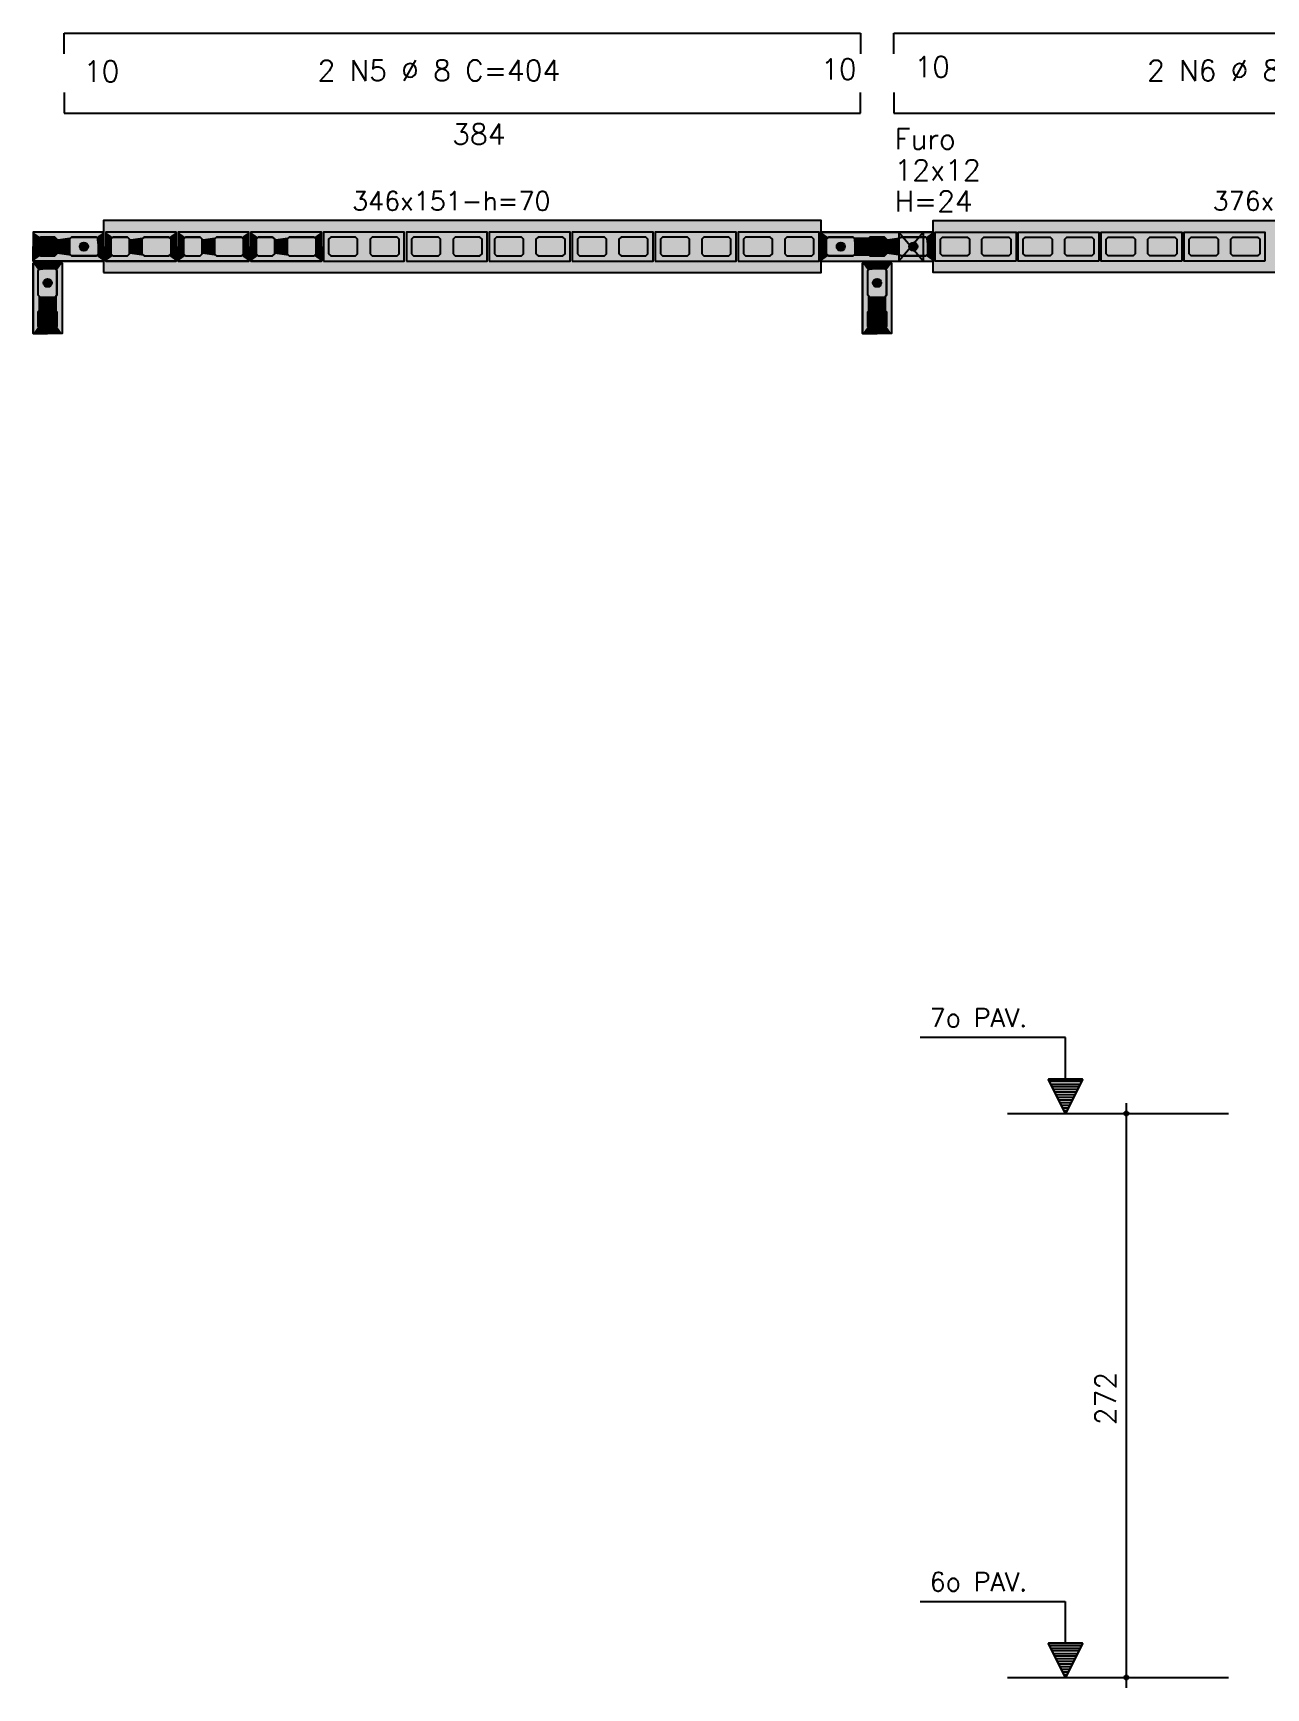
# Model space of a CAD drawing. Extents: x -1.9 to 86, y -1.6 to 61.
# Drawn here: x 42.62 to 54.51, y 28.17 to 44.13 of the extents above; entities that cross this region are included whole.
import ezdxf

# ---------------------------------------------------------------- set-up
doc = ezdxf.new("R2010")
doc.units = 0
doc.header["$MEASUREMENT"] = 0
for name, color, linetype in [('PENA_01', 1, 'CONTINUOUS'), ('PENA_02', 2, 'CONTINUOUS'), ('PENA_03', 3, 'CONTINUOUS'), ('PENA_05', 5, 'CONTINUOUS'), ('PENA_11', 252, 'CONTINUOUS'), ('PENA_19', 240, 'CONTINUOUS'), ('PENA_21', 100, 'CONTINUOUS'), ('PENA_23', 50, 'CONTINUOUS')]:
    doc.layers.add(name, color=color, linetype=linetype)
doc.styles.get("Standard").update_dxf_attribs({"font": 'ROMANS.SHX'})

msp = doc.modelspace()

# ---------------------------------------------------------------- linework, layer by layer
at = {"layer": 'PENA_01', "linetype": 'Continuous'}
for p, q in [((52.016, 33.71), (54.147, 33.71)), ((53.163, 28.17), (53.163, 33.81)), ((52.016, 28.27), (54.147, 28.27))]:
    msp.add_line(p, q, dxfattribs=at)
for points in [[(42.689, 41.981), (42.829, 41.981), (42.849, 42.001), (42.849, 42.141), (42.829, 42.161), (42.689, 42.161), (42.669, 42.141), (42.669, 42.001), (42.689, 41.981)], [(42.989, 41.981), (43.229, 41.981), (43.249, 42.001), (43.249, 42.141), (43.229, 42.161), (42.989, 42.161), (42.969, 42.141), (42.969, 42.001), (42.989, 41.981)], [(43.389, 41.981), (43.529, 41.981), (43.549, 42.001), (43.549, 42.141), (43.529, 42.161), (43.389, 42.161), (43.369, 42.141), (43.369, 42.001), (43.389, 41.981)], [(43.689, 41.981), (43.929, 41.981), (43.949, 42.001), (43.949, 42.141), (43.929, 42.161), (43.689, 42.161), (43.669, 42.141), (43.669, 42.001), (43.689, 41.981)], [(44.089, 41.981), (44.229, 41.981), (44.249, 42.001), (44.249, 42.141), (44.229, 42.161), (44.089, 42.161), (44.069, 42.141), (44.069, 42.001), (44.089, 41.981)], [(44.389, 41.981), (44.629, 41.981), (44.649, 42.001), (44.649, 42.141), (44.629, 42.161), (44.389, 42.161), (44.369, 42.141), (44.369, 42.001), (44.389, 41.981)], [(44.789, 41.981), (44.929, 41.981), (44.949, 42.001), (44.949, 42.141), (44.929, 42.161), (44.789, 42.161), (44.769, 42.141), (44.769, 42.001), (44.789, 41.981)], [(45.089, 41.981), (45.329, 41.981), (45.349, 42.001), (45.349, 42.141), (45.329, 42.161), (45.089, 42.161), (45.069, 42.141), (45.069, 42.001), (45.089, 41.981)], [(45.469, 42.001), (45.489, 41.981), (45.729, 41.981), (45.749, 42.001), (45.749, 42.141), (45.729, 42.161), (45.489, 42.161), (45.469, 42.141), (45.469, 42.001)], [(45.869, 42.001), (45.889, 41.981), (46.129, 41.981), (46.149, 42.001), (46.149, 42.141), (46.129, 42.161), (45.889, 42.161), (45.869, 42.141), (45.869, 42.001)], [(46.269, 42.001), (46.289, 41.981), (46.529, 41.981), (46.549, 42.001), (46.549, 42.141), (46.529, 42.161), (46.289, 42.161), (46.269, 42.141), (46.269, 42.001)], [(46.669, 42.001), (46.689, 41.981), (46.929, 41.981), (46.949, 42.001), (46.949, 42.141), (46.929, 42.161), (46.689, 42.161), (46.669, 42.141), (46.669, 42.001)], [(47.069, 42.001), (47.089, 41.981), (47.329, 41.981), (47.349, 42.001), (47.349, 42.141), (47.329, 42.161), (47.089, 42.161), (47.069, 42.141), (47.069, 42.001)], [(47.469, 42.001), (47.489, 41.981), (47.729, 41.981), (47.749, 42.001), (47.749, 42.141), (47.729, 42.161), (47.489, 42.161), (47.469, 42.141), (47.469, 42.001)], [(47.869, 42.001), (47.889, 41.981), (48.129, 41.981), (48.149, 42.001), (48.149, 42.141), (48.129, 42.161), (47.889, 42.161), (47.869, 42.141), (47.869, 42.001)], [(48.269, 42.001), (48.289, 41.981), (48.529, 41.981), (48.549, 42.001), (48.549, 42.141), (48.529, 42.161), (48.289, 42.161), (48.269, 42.141), (48.269, 42.001)], [(48.669, 42.001), (48.689, 41.981), (48.929, 41.981), (48.949, 42.001), (48.949, 42.141), (48.929, 42.161), (48.689, 42.161), (48.669, 42.141), (48.669, 42.001)], [(49.069, 42.001), (49.089, 41.981), (49.329, 41.981), (49.349, 42.001), (49.349, 42.141), (49.329, 42.161), (49.089, 42.161), (49.069, 42.141), (49.069, 42.001)], [(49.469, 42.001), (49.489, 41.981), (49.729, 41.981), (49.749, 42.001), (49.749, 42.141), (49.729, 42.161), (49.489, 42.161), (49.469, 42.141), (49.469, 42.001)], [(49.869, 42.001), (49.889, 41.981), (50.129, 41.981), (50.149, 42.001), (50.149, 42.141), (50.129, 42.161), (49.889, 42.161), (49.869, 42.141), (49.869, 42.001)], [(50.549, 42.141), (50.529, 42.161), (50.289, 42.161), (50.269, 42.141), (50.269, 42.001), (50.289, 41.981), (50.529, 41.981), (50.549, 42.001), (50.549, 42.141)], [(50.849, 42.141), (50.829, 42.161), (50.689, 42.161), (50.669, 42.141), (50.669, 42.001), (50.689, 41.981), (50.829, 41.981), (50.849, 42.001), (50.849, 42.141)], [(51.249, 42.141), (51.229, 42.161), (50.989, 42.161), (50.969, 42.141), (50.969, 42.001), (50.989, 41.981), (51.229, 41.981), (51.249, 42.001), (51.249, 42.141)], [(51.649, 42.001), (51.629, 41.981), (51.389, 41.981), (51.369, 42.001), (51.369, 42.141), (51.389, 42.161), (51.629, 42.161), (51.649, 42.141), (51.649, 42.001)], [(52.049, 42.001), (52.029, 41.981), (51.789, 41.981), (51.769, 42.001), (51.769, 42.141), (51.789, 42.161), (52.029, 42.161), (52.049, 42.141), (52.049, 42.001)], [(52.449, 42.001), (52.429, 41.981), (52.189, 41.981), (52.169, 42.001), (52.169, 42.141), (52.189, 42.161), (52.429, 42.161), (52.449, 42.141), (52.449, 42.001)], [(52.849, 42.001), (52.829, 41.981), (52.589, 41.981), (52.569, 42.001), (52.569, 42.141), (52.589, 42.161), (52.829, 42.161), (52.849, 42.141), (52.849, 42.001)], [(53.249, 42.001), (53.229, 41.981), (52.989, 41.981), (52.969, 42.001), (52.969, 42.141), (52.989, 42.161), (53.229, 42.161), (53.249, 42.141), (53.249, 42.001)], [(53.649, 42.001), (53.629, 41.981), (53.389, 41.981), (53.369, 42.001), (53.369, 42.141), (53.389, 42.161), (53.629, 42.161), (53.649, 42.141), (53.649, 42.001)], [(54.049, 42.001), (54.029, 41.981), (53.789, 41.981), (53.769, 42.001), (53.769, 42.141), (53.789, 42.161), (54.029, 42.161), (54.049, 42.141), (54.049, 42.001)], [(54.449, 42.001), (54.429, 41.981), (54.189, 41.981), (54.169, 42.001), (54.169, 42.141), (54.189, 42.161), (54.429, 42.161), (54.449, 42.141), (54.449, 42.001)], [(42.669, 41.601), (42.669, 41.841), (42.689, 41.861), (42.829, 41.861), (42.849, 41.841), (42.849, 41.601), (42.829, 41.581), (42.689, 41.581), (42.669, 41.601)], [(50.669, 41.601), (50.669, 41.841), (50.689, 41.861), (50.829, 41.861), (50.849, 41.841), (50.849, 41.601), (50.829, 41.581), (50.689, 41.581), (50.669, 41.601)], [(42.669, 41.301), (42.669, 41.441), (42.689, 41.461), (42.829, 41.461), (42.849, 41.441), (42.849, 41.301), (42.829, 41.281), (42.689, 41.281), (42.669, 41.301)], [(50.669, 41.301), (50.669, 41.441), (50.689, 41.461), (50.829, 41.461), (50.849, 41.441), (50.849, 41.301), (50.829, 41.281), (50.689, 41.281), (50.669, 41.301)]]:
    msp.add_lwpolyline(points, dxfattribs=at)
at = {"layer": 'PENA_02', "linetype": 'Continuous'}
for p, q in [((51.299, 42.211), (50.219, 42.211)), ((50.219, 42.211), (50.219, 41.931)), ((51.299, 41.931), (51.299, 42.211)), ((50.219, 41.931), (51.299, 41.931))]:
    msp.add_line(p, q, dxfattribs=at)
for points in [[(42.619, 41.931), (43.299, 41.931), (43.299, 42.211), (42.619, 42.211), (42.619, 41.931)], [(43.319, 41.931), (43.999, 41.931), (43.999, 42.211), (43.319, 42.211), (43.319, 41.931)], [(44.019, 41.931), (44.699, 41.931), (44.699, 42.211), (44.019, 42.211), (44.019, 41.931)], [(44.719, 41.931), (45.399, 41.931), (45.399, 42.211), (44.719, 42.211), (44.719, 41.931)], [(45.419, 41.931), (46.199, 41.931), (46.199, 42.211), (45.419, 42.211), (45.419, 41.931)], [(46.219, 41.931), (46.999, 41.931), (46.999, 42.211), (46.219, 42.211), (46.219, 41.931)], [(47.019, 41.931), (47.799, 41.931), (47.799, 42.211), (47.019, 42.211), (47.019, 41.931)], [(47.819, 41.931), (48.599, 41.931), (48.599, 42.211), (47.819, 42.211), (47.819, 41.931)], [(48.619, 41.931), (49.399, 41.931), (49.399, 42.211), (48.619, 42.211), (48.619, 41.931)], [(49.419, 41.931), (50.199, 41.931), (50.199, 42.211), (49.419, 42.211), (49.419, 41.931)], [(52.099, 41.931), (51.319, 41.931), (51.319, 42.211), (52.099, 42.211), (52.099, 41.931)], [(52.899, 41.931), (52.119, 41.931), (52.119, 42.211), (52.899, 42.211), (52.899, 41.931)], [(53.699, 41.931), (52.919, 41.931), (52.919, 42.211), (53.699, 42.211), (53.699, 41.931)], [(54.499, 41.931), (53.719, 41.931), (53.719, 42.211), (54.499, 42.211), (54.499, 41.931)], [(42.619, 41.231), (42.619, 41.911), (42.899, 41.911), (42.899, 41.231), (42.619, 41.231)], [(50.619, 41.231), (50.619, 41.911), (50.899, 41.911), (50.899, 41.231), (50.619, 41.231)]]:
    msp.add_lwpolyline(points, dxfattribs=at)
for centre, radius in [((53.163, 33.71), 0.02), ((53.163, 33.71), 0.01), ((53.163, 28.27), 0.02), ((53.163, 28.27), 0.01)]:
    msp.add_circle(centre, radius, dxfattribs=at)
at = {"layer": 'PENA_03', "linetype": 'Continuous'}
for p, q in [((51.208, 42.211), (50.968, 41.931)), ((50.968, 42.211), (51.208, 41.931)), ((51.208, 42.211), (50.968, 42.211)), ((50.968, 42.211), (50.968, 41.931)), ((51.208, 41.931), (51.208, 42.211)), ((50.968, 41.931), (51.208, 41.931)), ((52.575, 34.442), (51.175, 34.442)), ((52.575, 34.042), (52.575, 34.442)), ((52.577, 34.042), (52.577, 34.444)), ((52.576, 33.71), (52.41, 34.042)), ((52.41, 34.042), (52.575, 34.042)), ((52.576, 33.713), (52.412, 34.041)), ((52.74, 34.041), (52.412, 34.041)), ((52.729, 34.017), (52.423, 34.017)), ((52.742, 34.042), (52.576, 33.71)), ((52.74, 34.041), (52.576, 33.713)), ((52.577, 34.042), (52.742, 34.042)), ((52.717, 33.991), (52.436, 33.991)), ((52.704, 33.966), (52.448, 33.966)), ((52.691, 33.94), (52.461, 33.94)), ((52.678, 33.915), (52.474, 33.915)), ((52.665, 33.889), (52.487, 33.889)), ((52.653, 33.864), (52.5, 33.864)), ((52.64, 33.838), (52.512, 33.838)), ((52.627, 33.812), (52.525, 33.812)), ((52.614, 33.787), (52.538, 33.787)), ((52.602, 33.761), (52.551, 33.761)), ((52.589, 33.736), (52.563, 33.736)), ((52.574, 29.001), (51.174, 29.001)), ((52.575, 28.602), (52.575, 29.002)), ((52.577, 28.602), (52.577, 29.004)), ((52.576, 28.27), (52.41, 28.602)), ((52.41, 28.602), (52.575, 28.602)), ((52.576, 28.273), (52.412, 28.601)), ((52.74, 28.601), (52.412, 28.601)), ((52.729, 28.577), (52.423, 28.577)), ((52.742, 28.602), (52.576, 28.27)), ((52.74, 28.601), (52.576, 28.273)), ((52.577, 28.602), (52.742, 28.602)), ((52.717, 28.551), (52.436, 28.551)), ((52.704, 28.526), (52.448, 28.526)), ((52.691, 28.5), (52.461, 28.5)), ((52.678, 28.475), (52.474, 28.475)), ((52.665, 28.449), (52.487, 28.449)), ((52.653, 28.424), (52.5, 28.424)), ((52.64, 28.398), (52.512, 28.398)), ((52.627, 28.372), (52.525, 28.372)), ((52.614, 28.347), (52.538, 28.347)), ((52.602, 28.321), (52.551, 28.321)), ((52.589, 28.296), (52.563, 28.296))]:
    msp.add_line(p, q, dxfattribs=at)
for points in [[(42.829, 42.161), (42.849, 42.141), (42.849, 42.001), (42.829, 41.981), (42.689, 41.981), (42.669, 42.001), (42.669, 42.141), (42.689, 42.161), (42.829, 42.161)], [(43.249, 42.001), (43.229, 41.981), (42.989, 41.981), (42.969, 42.001), (42.969, 42.141), (42.989, 42.161), (43.229, 42.161), (43.249, 42.141), (43.249, 42.001)], [(50.549, 42.001), (50.529, 41.981), (50.289, 41.981), (50.269, 42.001), (50.269, 42.141), (50.289, 42.161), (50.529, 42.161), (50.549, 42.141), (50.549, 42.001)], [(50.829, 42.161), (50.849, 42.141), (50.849, 42.001), (50.829, 41.981), (50.689, 41.981), (50.669, 42.001), (50.669, 42.141), (50.689, 42.161), (50.829, 42.161)], [(51.249, 42.001), (51.229, 41.981), (50.989, 41.981), (50.969, 42.001), (50.969, 42.141), (50.989, 42.161), (51.229, 42.161), (51.249, 42.141), (51.249, 42.001)], [(42.829, 41.861), (42.849, 41.841), (42.849, 41.601), (42.829, 41.581), (42.689, 41.581), (42.669, 41.601), (42.669, 41.841), (42.689, 41.861), (42.829, 41.861)], [(50.829, 41.861), (50.849, 41.841), (50.849, 41.601), (50.829, 41.581), (50.689, 41.581), (50.669, 41.601), (50.669, 41.841), (50.689, 41.861), (50.829, 41.861)], [(42.669, 41.441), (42.689, 41.461), (42.829, 41.461), (42.849, 41.441), (42.849, 41.301), (42.829, 41.281), (42.689, 41.281), (42.669, 41.301), (42.669, 41.441)], [(50.669, 41.441), (50.689, 41.461), (50.829, 41.461), (50.849, 41.441), (50.849, 41.301), (50.829, 41.281), (50.689, 41.281), (50.669, 41.301), (50.669, 41.441)]]:
    msp.add_lwpolyline(points, dxfattribs=at)
for centre in [(42.759, 42.071), (43.109, 42.071), (50.409, 42.071), (50.759, 42.071), (51.109, 42.071), (42.759, 41.721), (50.759, 41.721), (42.759, 41.371), (50.759, 41.371)]:
    msp.add_circle(centre, 0.04, dxfattribs=at)
for points in [[(42.799, 42.071), (42.739, 42.106), (42.721, 42.085)], [(42.799, 42.071), (42.721, 42.085), (42.721, 42.058)], [(42.799, 42.071), (42.721, 42.058), (42.739, 42.037)], [(42.799, 42.071), (42.766, 42.111), (42.739, 42.106)], [(42.799, 42.071), (42.739, 42.037), (42.766, 42.032)], [(42.799, 42.071), (42.789, 42.097), (42.766, 42.111)], [(42.799, 42.071), (42.766, 42.032), (42.789, 42.046)], [(42.799, 42.071), (42.789, 42.046), (42.799, 42.071)], [(43.149, 42.071), (43.089, 42.106), (43.071, 42.085)], [(43.149, 42.071), (43.071, 42.085), (43.071, 42.058)], [(43.149, 42.071), (43.071, 42.058), (43.089, 42.037)], [(43.149, 42.071), (43.116, 42.111), (43.089, 42.106)], [(43.149, 42.071), (43.089, 42.037), (43.116, 42.032)], [(43.149, 42.071), (43.139, 42.097), (43.116, 42.111)], [(43.149, 42.071), (43.116, 42.032), (43.139, 42.046)], [(43.149, 42.071), (43.139, 42.046), (43.149, 42.071)], [(50.449, 42.071), (50.389, 42.106), (50.371, 42.085)], [(50.449, 42.071), (50.371, 42.085), (50.371, 42.058)], [(50.449, 42.071), (50.371, 42.058), (50.389, 42.037)], [(50.449, 42.071), (50.416, 42.111), (50.389, 42.106)], [(50.449, 42.071), (50.389, 42.037), (50.416, 42.032)], [(50.449, 42.071), (50.439, 42.097), (50.416, 42.111)], [(50.449, 42.071), (50.416, 42.032), (50.439, 42.046)], [(50.449, 42.071), (50.439, 42.046), (50.449, 42.071)], [(50.799, 42.071), (50.739, 42.106), (50.721, 42.085)], [(50.799, 42.071), (50.721, 42.085), (50.721, 42.058)], [(50.799, 42.071), (50.721, 42.058), (50.739, 42.037)], [(50.799, 42.071), (50.766, 42.111), (50.739, 42.106)], [(50.799, 42.071), (50.739, 42.037), (50.766, 42.032)], [(50.799, 42.071), (50.789, 42.097), (50.766, 42.111)], [(50.799, 42.071), (50.766, 42.032), (50.789, 42.046)], [(50.799, 42.071), (50.789, 42.046), (50.799, 42.071)], [(51.149, 42.071), (51.089, 42.106), (51.071, 42.085)], [(51.149, 42.071), (51.071, 42.085), (51.071, 42.058)], [(51.149, 42.071), (51.071, 42.058), (51.089, 42.037)], [(51.149, 42.071), (51.116, 42.111), (51.089, 42.106)], [(51.149, 42.071), (51.089, 42.037), (51.116, 42.032)], [(51.149, 42.071), (51.139, 42.097), (51.116, 42.111)], [(51.149, 42.071), (51.116, 42.032), (51.139, 42.046)], [(51.149, 42.071), (51.139, 42.046), (51.149, 42.071)], [(42.799, 41.721), (42.739, 41.756), (42.721, 41.735)], [(42.799, 41.721), (42.721, 41.735), (42.721, 41.708)], [(42.799, 41.721), (42.721, 41.708), (42.739, 41.687)], [(42.799, 41.721), (42.766, 41.761), (42.739, 41.756)], [(42.799, 41.721), (42.739, 41.687), (42.766, 41.682)], [(42.799, 41.721), (42.789, 41.747), (42.766, 41.761)], [(42.799, 41.721), (42.766, 41.682), (42.789, 41.696)], [(42.799, 41.721), (42.789, 41.696), (42.799, 41.721)], [(50.799, 41.721), (50.739, 41.756), (50.721, 41.735)], [(50.799, 41.721), (50.721, 41.735), (50.721, 41.708)], [(50.799, 41.721), (50.721, 41.708), (50.739, 41.687)], [(50.799, 41.721), (50.766, 41.761), (50.739, 41.756)], [(50.799, 41.721), (50.739, 41.687), (50.766, 41.682)], [(50.799, 41.721), (50.789, 41.747), (50.766, 41.761)], [(50.799, 41.721), (50.766, 41.682), (50.789, 41.696)], [(50.799, 41.721), (50.789, 41.696), (50.799, 41.721)], [(42.799, 41.371), (42.739, 41.406), (42.721, 41.385)], [(42.799, 41.371), (42.721, 41.385), (42.721, 41.358)], [(42.799, 41.371), (42.721, 41.358), (42.739, 41.337)], [(42.799, 41.371), (42.766, 41.411), (42.739, 41.406)], [(42.799, 41.371), (42.739, 41.337), (42.766, 41.332)], [(42.799, 41.371), (42.789, 41.397), (42.766, 41.411)], [(42.799, 41.371), (42.766, 41.332), (42.789, 41.346)], [(42.799, 41.371), (42.789, 41.346), (42.799, 41.371)], [(50.799, 41.371), (50.739, 41.406), (50.721, 41.385)], [(50.799, 41.371), (50.721, 41.385), (50.721, 41.358)], [(50.799, 41.371), (50.721, 41.358), (50.739, 41.337)], [(50.799, 41.371), (50.766, 41.411), (50.739, 41.406)], [(50.799, 41.371), (50.739, 41.337), (50.766, 41.332)], [(50.799, 41.371), (50.789, 41.397), (50.766, 41.411)], [(50.799, 41.371), (50.766, 41.332), (50.789, 41.346)], [(50.799, 41.371), (50.789, 41.346), (50.799, 41.371)]]:
    msp.add_solid(points, dxfattribs=at)
at = {"layer": 'PENA_05', "linetype": 'Continuous'}
for p, q in [((42.919, 43.93), (42.919, 44.13)), ((42.919, 44.13), (50.599, 44.13)), ((50.599, 44.13), (50.599, 43.929)), ((50.919, 43.93), (50.919, 44.13)), ((50.919, 44.13), (59.199, 44.13)), ((42.919, 43.557), (42.919, 43.357)), ((50.599, 43.357), (50.599, 43.557)), ((50.919, 43.557), (50.919, 43.357)), ((42.919, 43.357), (50.599, 43.357)), ((50.919, 43.357), (59.199, 43.357))]:
    msp.add_line(p, q, dxfattribs=at)
at = {"layer": 'PENA_11', "linetype": 'Continuous'}
for points in [[(42.829, 42.161), (42.689, 41.981), (42.669, 42.001)], [(42.829, 42.161), (42.669, 42.001), (42.669, 42.141)], [(42.829, 42.161), (42.669, 42.141), (42.689, 42.161)], [(42.829, 42.161), (42.829, 41.981), (42.689, 41.981)], [(42.829, 42.161), (42.689, 42.161), (42.829, 42.161)], [(42.829, 42.161), (42.849, 42.141), (42.849, 42.001)], [(42.829, 42.161), (42.849, 42.001), (42.829, 41.981)], [(43.249, 42.001), (42.969, 42.141), (42.989, 42.161)], [(43.249, 42.001), (42.969, 42.001), (42.969, 42.141)], [(43.249, 42.001), (42.989, 42.161), (43.229, 42.161)], [(43.249, 42.001), (43.229, 42.161), (43.249, 42.141)], [(43.249, 42.001), (43.249, 42.141), (43.249, 42.001)], [(50.549, 42.001), (50.269, 42.141), (50.289, 42.161)], [(50.549, 42.001), (50.269, 42.001), (50.269, 42.141)], [(50.549, 42.001), (50.289, 42.161), (50.529, 42.161)], [(50.549, 42.001), (50.529, 42.161), (50.549, 42.141)], [(50.549, 42.001), (50.549, 42.141), (50.549, 42.001)], [(50.829, 42.161), (50.689, 41.981), (50.669, 42.001)], [(50.829, 42.161), (50.669, 42.001), (50.669, 42.141)], [(50.829, 42.161), (50.669, 42.141), (50.689, 42.161)], [(50.829, 42.161), (50.829, 41.981), (50.689, 41.981)], [(50.829, 42.161), (50.689, 42.161), (50.829, 42.161)], [(50.829, 42.161), (50.849, 42.141), (50.849, 42.001)], [(50.829, 42.161), (50.849, 42.001), (50.829, 41.981)], [(51.249, 42.001), (50.969, 42.141), (50.989, 42.161)], [(51.249, 42.001), (50.969, 42.001), (50.969, 42.141)], [(51.249, 42.001), (50.989, 42.161), (51.229, 42.161)], [(51.249, 42.001), (51.229, 42.161), (51.249, 42.141)], [(51.249, 42.001), (51.249, 42.141), (51.249, 42.001)], [(43.249, 42.001), (42.989, 41.981), (42.969, 42.001)], [(43.249, 42.001), (43.229, 41.981), (42.989, 41.981)], [(50.549, 42.001), (50.289, 41.981), (50.269, 42.001)], [(50.549, 42.001), (50.529, 41.981), (50.289, 41.981)], [(51.249, 42.001), (50.989, 41.981), (50.969, 42.001)], [(51.249, 42.001), (51.229, 41.981), (50.989, 41.981)], [(42.829, 41.861), (42.689, 41.581), (42.669, 41.601)], [(42.829, 41.861), (42.669, 41.601), (42.669, 41.841)], [(42.829, 41.861), (42.669, 41.841), (42.689, 41.861)], [(42.829, 41.861), (42.829, 41.581), (42.689, 41.581)], [(42.829, 41.861), (42.689, 41.861), (42.829, 41.861)], [(42.829, 41.861), (42.849, 41.841), (42.849, 41.601)], [(42.829, 41.861), (42.849, 41.601), (42.829, 41.581)], [(50.829, 41.861), (50.689, 41.581), (50.669, 41.601)], [(50.829, 41.861), (50.669, 41.601), (50.669, 41.841)], [(50.829, 41.861), (50.669, 41.841), (50.689, 41.861)], [(50.829, 41.861), (50.829, 41.581), (50.689, 41.581)], [(50.829, 41.861), (50.689, 41.861), (50.829, 41.861)], [(50.829, 41.861), (50.849, 41.841), (50.849, 41.601)], [(50.829, 41.861), (50.849, 41.601), (50.829, 41.581)], [(42.669, 41.441), (42.689, 41.461), (42.829, 41.461)], [(42.669, 41.441), (42.829, 41.461), (42.849, 41.441)], [(42.669, 41.441), (42.849, 41.441), (42.849, 41.301)], [(42.669, 41.441), (42.849, 41.301), (42.829, 41.281)], [(42.669, 41.441), (42.829, 41.281), (42.689, 41.281)], [(42.669, 41.441), (42.689, 41.281), (42.669, 41.301)], [(42.669, 41.441), (42.669, 41.301), (42.669, 41.441)], [(50.669, 41.441), (50.689, 41.461), (50.829, 41.461)], [(50.669, 41.441), (50.829, 41.461), (50.849, 41.441)], [(50.669, 41.441), (50.849, 41.441), (50.849, 41.301)], [(50.669, 41.441), (50.849, 41.301), (50.829, 41.281)], [(50.669, 41.441), (50.829, 41.281), (50.689, 41.281)], [(50.669, 41.441), (50.689, 41.281), (50.669, 41.301)], [(50.669, 41.441), (50.669, 41.301), (50.669, 41.441)]]:
    msp.add_solid(points, dxfattribs=at)
at = {"layer": 'PENA_19', "linetype": 'Continuous'}
for points in [[(51.299, 42.071), (51.249, 42.071), (51.249, 42.141), (51.229, 42.161), (50.989, 42.161), (50.969, 42.141), (50.969, 42.071), (50.849, 42.071), (50.849, 42.141), (50.829, 42.161), (50.689, 42.161), (50.669, 42.141), (50.669, 42.071), (50.549, 42.071), (50.549, 42.141), (50.529, 42.161), (50.289, 42.161), (50.269, 42.141), (50.269, 42.071), (50.219, 42.071), (50.219, 42.211), (51.299, 42.211), (51.299, 42.071)], [(51.299, 42.071), (51.249, 42.071), (51.249, 42.001), (51.229, 41.981), (50.989, 41.981), (50.969, 42.001), (50.969, 42.071), (50.849, 42.071), (50.849, 42.001), (50.829, 41.981), (50.689, 41.981), (50.669, 42.001), (50.669, 42.071), (50.549, 42.071), (50.549, 42.001), (50.529, 41.981), (50.289, 41.981), (50.269, 42.001), (50.269, 42.071), (50.219, 42.071), (50.219, 41.931), (51.299, 41.931), (51.299, 42.071)]]:
    msp.add_lwpolyline(points, dxfattribs=at)
for points in [[(51.299, 42.211), (50.289, 42.161), (50.219, 42.211)], [(50.289, 42.161), (50.269, 42.141), (50.219, 42.211)], [(50.219, 42.211), (50.269, 42.141), (50.219, 42.071)], [(50.269, 42.141), (50.269, 42.071), (50.219, 42.071)], [(50.529, 42.161), (50.289, 42.161), (51.299, 42.211)], [(50.689, 42.161), (50.529, 42.161), (51.299, 42.211)], [(50.549, 42.141), (50.529, 42.161), (50.689, 42.161)], [(50.549, 42.071), (50.549, 42.141), (50.689, 42.161)], [(50.549, 42.071), (50.689, 42.161), (50.669, 42.141)], [(50.549, 42.071), (50.669, 42.141), (50.669, 42.071)], [(51.299, 42.211), (50.829, 42.161), (50.689, 42.161)], [(50.829, 42.161), (51.299, 42.211), (50.849, 42.141)], [(51.299, 42.211), (50.989, 42.161), (50.849, 42.141)], [(50.849, 42.141), (50.989, 42.161), (50.849, 42.071)], [(50.989, 42.161), (50.969, 42.141), (50.849, 42.071)], [(50.849, 42.071), (50.969, 42.141), (50.969, 42.071)], [(51.229, 42.161), (50.989, 42.161), (51.299, 42.211)], [(51.249, 42.141), (51.229, 42.161), (51.299, 42.211)], [(51.299, 42.071), (51.249, 42.071), (51.299, 42.211)], [(51.249, 42.071), (51.249, 42.141), (51.299, 42.211)], [(50.219, 41.931), (50.269, 42.001), (50.219, 42.071)], [(50.269, 42.001), (50.269, 42.071), (50.219, 42.071)], [(50.289, 41.981), (50.269, 42.001), (50.219, 41.931)], [(51.299, 41.931), (50.289, 41.981), (50.219, 41.931)], [(50.529, 41.981), (50.289, 41.981), (51.299, 41.931)], [(50.549, 42.001), (50.529, 41.981), (50.689, 41.981)], [(50.689, 41.981), (50.529, 41.981), (51.299, 41.931)], [(50.549, 42.071), (50.549, 42.001), (50.689, 41.981)], [(50.549, 42.071), (50.689, 41.981), (50.669, 42.001)], [(50.549, 42.071), (50.669, 42.001), (50.669, 42.071)], [(51.299, 41.931), (50.829, 41.981), (50.689, 41.981)], [(50.829, 41.981), (51.299, 41.931), (50.849, 42.001)], [(50.849, 42.001), (50.989, 41.981), (50.849, 42.071)], [(50.989, 41.981), (50.969, 42.001), (50.849, 42.071)], [(50.849, 42.071), (50.969, 42.001), (50.969, 42.071)], [(51.299, 41.931), (50.989, 41.981), (50.849, 42.001)], [(51.229, 41.981), (50.989, 41.981), (51.299, 41.931)], [(51.249, 42.001), (51.229, 41.981), (51.299, 41.931)], [(51.299, 42.071), (51.249, 42.071), (51.299, 41.931)], [(51.249, 42.071), (51.249, 42.001), (51.299, 41.931)]]:
    msp.add_solid(points, dxfattribs=at)
at = {"layer": 'PENA_21', "linetype": 'Continuous'}
for points in [[(42.619, 42.071), (42.669, 42.071), (42.669, 42.141), (42.689, 42.161), (42.829, 42.161), (42.849, 42.141), (42.849, 42.071), (42.969, 42.071), (42.969, 42.141), (42.989, 42.161), (43.229, 42.161), (43.249, 42.141), (43.249, 42.071), (43.299, 42.071), (43.299, 42.211), (42.619, 42.211), (42.619, 42.071)], [(43.319, 42.071), (43.369, 42.071), (43.369, 42.141), (43.389, 42.161), (43.529, 42.161), (43.549, 42.141), (43.549, 42.071), (43.669, 42.071), (43.669, 42.141), (43.689, 42.161), (43.929, 42.161), (43.949, 42.141), (43.949, 42.071), (43.999, 42.071), (43.999, 42.211), (43.319, 42.211), (43.319, 42.071)], [(44.019, 42.071), (44.069, 42.071), (44.069, 42.141), (44.089, 42.161), (44.229, 42.161), (44.249, 42.141), (44.249, 42.071), (44.369, 42.071), (44.369, 42.141), (44.389, 42.161), (44.629, 42.161), (44.649, 42.141), (44.649, 42.071), (44.699, 42.071), (44.699, 42.211), (44.019, 42.211), (44.019, 42.071)], [(44.719, 42.071), (44.769, 42.071), (44.769, 42.141), (44.789, 42.161), (44.929, 42.161), (44.949, 42.141), (44.949, 42.071), (45.069, 42.071), (45.069, 42.141), (45.089, 42.161), (45.329, 42.161), (45.349, 42.141), (45.349, 42.071), (45.399, 42.071), (45.399, 42.211), (44.719, 42.211), (44.719, 42.071)], [(42.619, 42.071), (42.669, 42.071), (42.669, 42.001), (42.689, 41.981), (42.829, 41.981), (42.849, 42.001), (42.849, 42.071), (42.969, 42.071), (42.969, 42.001), (42.989, 41.981), (43.229, 41.981), (43.249, 42.001), (43.249, 42.071), (43.299, 42.071), (43.299, 41.931), (42.619, 41.931), (42.619, 42.071)], [(43.319, 42.071), (43.369, 42.071), (43.369, 42.001), (43.389, 41.981), (43.529, 41.981), (43.549, 42.001), (43.549, 42.071), (43.669, 42.071), (43.669, 42.001), (43.689, 41.981), (43.929, 41.981), (43.949, 42.001), (43.949, 42.071), (43.999, 42.071), (43.999, 41.931), (43.319, 41.931), (43.319, 42.071)], [(44.019, 42.071), (44.069, 42.071), (44.069, 42.001), (44.089, 41.981), (44.229, 41.981), (44.249, 42.001), (44.249, 42.071), (44.369, 42.071), (44.369, 42.001), (44.389, 41.981), (44.629, 41.981), (44.649, 42.001), (44.649, 42.071), (44.699, 42.071), (44.699, 41.931), (44.019, 41.931), (44.019, 42.071)], [(44.719, 42.071), (44.769, 42.071), (44.769, 42.001), (44.789, 41.981), (44.929, 41.981), (44.949, 42.001), (44.949, 42.071), (45.069, 42.071), (45.069, 42.001), (45.089, 41.981), (45.329, 41.981), (45.349, 42.001), (45.349, 42.071), (45.399, 42.071), (45.399, 41.931), (44.719, 41.931), (44.719, 42.071)], [(42.759, 41.231), (42.759, 41.281), (42.689, 41.281), (42.669, 41.301), (42.669, 41.441), (42.689, 41.461), (42.759, 41.461), (42.759, 41.581), (42.689, 41.581), (42.669, 41.601), (42.669, 41.841), (42.689, 41.861), (42.759, 41.861), (42.759, 41.911), (42.619, 41.911), (42.619, 41.231), (42.759, 41.231)], [(42.759, 41.231), (42.759, 41.281), (42.829, 41.281), (42.849, 41.301), (42.849, 41.441), (42.829, 41.461), (42.759, 41.461), (42.759, 41.581), (42.829, 41.581), (42.849, 41.601), (42.849, 41.841), (42.829, 41.861), (42.759, 41.861), (42.759, 41.911), (42.899, 41.911), (42.899, 41.231), (42.759, 41.231)], [(50.759, 41.231), (50.759, 41.281), (50.689, 41.281), (50.669, 41.301), (50.669, 41.441), (50.689, 41.461), (50.759, 41.461), (50.759, 41.581), (50.689, 41.581), (50.669, 41.601), (50.669, 41.841), (50.689, 41.861), (50.759, 41.861), (50.759, 41.911), (50.619, 41.911), (50.619, 41.231), (50.759, 41.231)], [(50.759, 41.231), (50.759, 41.281), (50.829, 41.281), (50.849, 41.301), (50.849, 41.441), (50.829, 41.461), (50.759, 41.461), (50.759, 41.581), (50.829, 41.581), (50.849, 41.601), (50.849, 41.841), (50.829, 41.861), (50.759, 41.861), (50.759, 41.911), (50.899, 41.911), (50.899, 41.231), (50.759, 41.231)]]:
    msp.add_lwpolyline(points, dxfattribs=at)
for points in [[(43.299, 42.211), (42.619, 42.211), (42.689, 42.161)], [(42.619, 42.211), (42.619, 42.071), (42.669, 42.071)], [(42.619, 42.211), (42.669, 42.071), (42.669, 42.141)], [(42.619, 42.211), (42.669, 42.141), (42.689, 42.161)], [(43.299, 42.211), (42.689, 42.161), (42.829, 42.161)], [(43.299, 42.211), (42.829, 42.161), (42.849, 42.141)], [(43.299, 42.211), (42.849, 42.141), (42.989, 42.161)], [(42.849, 42.141), (42.969, 42.141), (42.989, 42.161)], [(42.849, 42.141), (42.849, 42.071), (42.969, 42.071)], [(42.849, 42.141), (42.969, 42.071), (42.969, 42.141)], [(43.299, 42.211), (42.989, 42.161), (43.229, 42.161)], [(43.299, 42.211), (43.229, 42.161), (43.249, 42.141)], [(43.299, 42.211), (43.249, 42.141), (43.299, 42.071)], [(43.299, 42.071), (43.249, 42.141), (43.249, 42.071)], [(43.999, 42.211), (43.319, 42.211), (43.389, 42.161)], [(43.319, 42.211), (43.319, 42.071), (43.369, 42.071)], [(43.319, 42.211), (43.369, 42.071), (43.369, 42.141)], [(43.319, 42.211), (43.369, 42.141), (43.389, 42.161)], [(43.999, 42.211), (43.389, 42.161), (43.529, 42.161)], [(43.999, 42.211), (43.529, 42.161), (43.549, 42.141)], [(43.999, 42.211), (43.549, 42.141), (43.689, 42.161)], [(43.549, 42.141), (43.669, 42.141), (43.689, 42.161)], [(43.549, 42.141), (43.549, 42.071), (43.669, 42.071)], [(43.549, 42.141), (43.669, 42.071), (43.669, 42.141)], [(43.999, 42.211), (43.689, 42.161), (43.929, 42.161)], [(43.999, 42.211), (43.929, 42.161), (43.949, 42.141)], [(43.999, 42.211), (43.949, 42.141), (43.999, 42.071)], [(43.999, 42.071), (43.949, 42.141), (43.949, 42.071)], [(44.699, 42.211), (44.019, 42.211), (44.089, 42.161)], [(44.019, 42.211), (44.019, 42.071), (44.069, 42.071)], [(44.019, 42.211), (44.069, 42.071), (44.069, 42.141)], [(44.019, 42.211), (44.069, 42.141), (44.089, 42.161)], [(44.699, 42.211), (44.089, 42.161), (44.229, 42.161)], [(44.699, 42.211), (44.229, 42.161), (44.249, 42.141)], [(44.699, 42.211), (44.249, 42.141), (44.389, 42.161)], [(44.249, 42.141), (44.369, 42.141), (44.389, 42.161)], [(44.249, 42.141), (44.249, 42.071), (44.369, 42.071)], [(44.249, 42.141), (44.369, 42.071), (44.369, 42.141)], [(44.699, 42.211), (44.389, 42.161), (44.629, 42.161)], [(44.699, 42.211), (44.629, 42.161), (44.649, 42.141)], [(44.699, 42.211), (44.649, 42.141), (44.699, 42.071)], [(44.699, 42.071), (44.649, 42.141), (44.649, 42.071)], [(45.399, 42.211), (44.719, 42.211), (44.789, 42.161)], [(44.719, 42.211), (44.719, 42.071), (44.769, 42.071)], [(44.719, 42.211), (44.769, 42.071), (44.769, 42.141)], [(44.719, 42.211), (44.769, 42.141), (44.789, 42.161)], [(45.399, 42.211), (44.789, 42.161), (44.929, 42.161)], [(45.399, 42.211), (44.929, 42.161), (44.949, 42.141)], [(45.399, 42.211), (44.949, 42.141), (45.089, 42.161)], [(44.949, 42.141), (45.069, 42.141), (45.089, 42.161)], [(44.949, 42.141), (44.949, 42.071), (45.069, 42.071)], [(44.949, 42.141), (45.069, 42.071), (45.069, 42.141)], [(45.399, 42.211), (45.089, 42.161), (45.329, 42.161)], [(45.399, 42.211), (45.329, 42.161), (45.349, 42.141)], [(45.399, 42.211), (45.349, 42.141), (45.399, 42.071)], [(45.399, 42.071), (45.349, 42.141), (45.349, 42.071)], [(42.619, 41.931), (42.619, 42.071), (42.669, 42.071)], [(42.619, 41.931), (42.669, 42.071), (42.669, 42.001)], [(42.619, 41.931), (42.669, 42.001), (42.689, 41.981)], [(43.299, 41.931), (42.619, 41.931), (42.689, 41.981)], [(43.299, 41.931), (42.689, 41.981), (42.829, 41.981)], [(43.299, 41.931), (42.829, 41.981), (42.849, 42.001)], [(42.849, 42.001), (42.849, 42.071), (42.969, 42.071)], [(42.849, 42.001), (42.969, 42.071), (42.969, 42.001)], [(43.299, 41.931), (42.849, 42.001), (42.989, 41.981)], [(42.849, 42.001), (42.969, 42.001), (42.989, 41.981)], [(43.299, 41.931), (42.989, 41.981), (43.229, 41.981)], [(43.299, 41.931), (43.229, 41.981), (43.249, 42.001)], [(43.299, 41.931), (43.249, 42.001), (43.299, 42.071)], [(43.299, 42.071), (43.249, 42.001), (43.249, 42.071)], [(43.319, 41.931), (43.319, 42.071), (43.369, 42.071)], [(43.319, 41.931), (43.369, 42.071), (43.369, 42.001)], [(43.319, 41.931), (43.369, 42.001), (43.389, 41.981)], [(43.999, 41.931), (43.319, 41.931), (43.389, 41.981)], [(43.999, 41.931), (43.389, 41.981), (43.529, 41.981)], [(43.999, 41.931), (43.529, 41.981), (43.549, 42.001)], [(43.549, 42.001), (43.549, 42.071), (43.669, 42.071)], [(43.549, 42.001), (43.669, 42.071), (43.669, 42.001)], [(43.999, 41.931), (43.549, 42.001), (43.689, 41.981)], [(43.549, 42.001), (43.669, 42.001), (43.689, 41.981)], [(43.999, 41.931), (43.689, 41.981), (43.929, 41.981)], [(43.999, 41.931), (43.929, 41.981), (43.949, 42.001)], [(43.999, 41.931), (43.949, 42.001), (43.999, 42.071)], [(43.999, 42.071), (43.949, 42.001), (43.949, 42.071)], [(44.019, 41.931), (44.019, 42.071), (44.069, 42.071)], [(44.019, 41.931), (44.069, 42.071), (44.069, 42.001)], [(44.019, 41.931), (44.069, 42.001), (44.089, 41.981)], [(44.699, 41.931), (44.019, 41.931), (44.089, 41.981)], [(44.699, 41.931), (44.089, 41.981), (44.229, 41.981)], [(44.699, 41.931), (44.229, 41.981), (44.249, 42.001)], [(44.249, 42.001), (44.249, 42.071), (44.369, 42.071)], [(44.249, 42.001), (44.369, 42.071), (44.369, 42.001)], [(44.699, 41.931), (44.249, 42.001), (44.389, 41.981)], [(44.249, 42.001), (44.369, 42.001), (44.389, 41.981)], [(44.699, 41.931), (44.389, 41.981), (44.629, 41.981)], [(44.699, 41.931), (44.629, 41.981), (44.649, 42.001)], [(44.699, 41.931), (44.649, 42.001), (44.699, 42.071)], [(44.699, 42.071), (44.649, 42.001), (44.649, 42.071)], [(44.719, 41.931), (44.719, 42.071), (44.769, 42.071)], [(44.719, 41.931), (44.769, 42.071), (44.769, 42.001)], [(44.719, 41.931), (44.769, 42.001), (44.789, 41.981)], [(45.399, 41.931), (44.719, 41.931), (44.789, 41.981)], [(45.399, 41.931), (44.789, 41.981), (44.929, 41.981)], [(45.399, 41.931), (44.929, 41.981), (44.949, 42.001)], [(44.949, 42.001), (44.949, 42.071), (45.069, 42.071)], [(44.949, 42.001), (45.069, 42.071), (45.069, 42.001)], [(45.399, 41.931), (44.949, 42.001), (45.089, 41.981)], [(44.949, 42.001), (45.069, 42.001), (45.089, 41.981)], [(45.399, 41.931), (45.089, 41.981), (45.329, 41.981)], [(45.399, 41.931), (45.329, 41.981), (45.349, 42.001)], [(45.399, 41.931), (45.349, 42.001), (45.399, 42.071)], [(45.399, 42.071), (45.349, 42.001), (45.349, 42.071)], [(42.759, 41.911), (42.619, 41.911), (42.689, 41.861)], [(42.689, 41.861), (42.619, 41.911), (42.669, 41.841)], [(42.619, 41.911), (42.669, 41.301), (42.669, 41.841)], [(42.619, 41.231), (42.669, 41.301), (42.619, 41.911)], [(42.669, 41.841), (42.669, 41.301), (42.669, 41.441)], [(42.669, 41.841), (42.669, 41.601), (42.669, 41.441)], [(42.759, 41.861), (42.759, 41.911), (42.689, 41.861)], [(42.829, 41.861), (42.759, 41.861), (42.899, 41.911)], [(42.759, 41.861), (42.759, 41.911), (42.899, 41.911)], [(42.849, 41.841), (42.829, 41.861), (42.899, 41.911)], [(42.849, 41.601), (42.899, 41.911), (42.849, 41.441)], [(42.849, 41.441), (42.899, 41.911), (42.849, 41.301)], [(42.899, 41.911), (42.899, 41.231), (42.849, 41.301)], [(42.849, 41.601), (42.849, 41.841), (42.899, 41.911)], [(50.759, 41.911), (50.619, 41.911), (50.689, 41.861)], [(50.689, 41.861), (50.619, 41.911), (50.669, 41.841)], [(50.619, 41.911), (50.669, 41.301), (50.669, 41.841)], [(50.619, 41.231), (50.669, 41.301), (50.619, 41.911)], [(50.669, 41.841), (50.669, 41.301), (50.669, 41.441)], [(50.669, 41.841), (50.669, 41.601), (50.669, 41.441)], [(50.759, 41.861), (50.759, 41.911), (50.689, 41.861)], [(50.829, 41.861), (50.759, 41.861), (50.899, 41.911)], [(50.759, 41.861), (50.759, 41.911), (50.899, 41.911)], [(50.849, 41.841), (50.829, 41.861), (50.899, 41.911)], [(50.849, 41.601), (50.899, 41.911), (50.849, 41.441)], [(50.849, 41.441), (50.899, 41.911), (50.849, 41.301)], [(50.899, 41.911), (50.899, 41.231), (50.849, 41.301)], [(50.849, 41.601), (50.849, 41.841), (50.899, 41.911)], [(42.689, 41.461), (42.669, 41.601), (42.669, 41.441)], [(42.689, 41.461), (42.689, 41.581), (42.669, 41.601)], [(42.759, 41.461), (42.689, 41.581), (42.689, 41.461)], [(42.759, 41.461), (42.759, 41.581), (42.689, 41.581)], [(42.759, 41.461), (42.829, 41.581), (42.829, 41.461)], [(42.759, 41.461), (42.759, 41.581), (42.829, 41.581)], [(42.829, 41.581), (42.849, 41.601), (42.829, 41.461)], [(42.829, 41.461), (42.849, 41.601), (42.849, 41.441)], [(50.689, 41.461), (50.669, 41.601), (50.669, 41.441)], [(50.689, 41.461), (50.689, 41.581), (50.669, 41.601)], [(50.759, 41.461), (50.689, 41.581), (50.689, 41.461)], [(50.759, 41.461), (50.759, 41.581), (50.689, 41.581)], [(50.759, 41.461), (50.829, 41.581), (50.829, 41.461)], [(50.759, 41.461), (50.759, 41.581), (50.829, 41.581)], [(50.829, 41.581), (50.849, 41.601), (50.829, 41.461)], [(50.829, 41.461), (50.849, 41.601), (50.849, 41.441)], [(42.689, 41.281), (42.669, 41.301), (42.619, 41.231)], [(42.689, 41.281), (42.619, 41.231), (42.759, 41.231)], [(42.689, 41.281), (42.759, 41.231), (42.759, 41.281)], [(42.899, 41.231), (42.759, 41.231), (42.829, 41.281)], [(42.829, 41.281), (42.759, 41.231), (42.759, 41.281)], [(42.849, 41.301), (42.899, 41.231), (42.829, 41.281)], [(50.689, 41.281), (50.669, 41.301), (50.619, 41.231)], [(50.689, 41.281), (50.619, 41.231), (50.759, 41.231)], [(50.689, 41.281), (50.759, 41.231), (50.759, 41.281)], [(50.899, 41.231), (50.759, 41.231), (50.829, 41.281)], [(50.829, 41.281), (50.759, 41.231), (50.759, 41.281)], [(50.849, 41.301), (50.899, 41.231), (50.829, 41.281)]]:
    msp.add_solid(points, dxfattribs=at)
at = {"layer": 'PENA_23', "linetype": 'Continuous'}
for points in [[(43.299, 41.821), (50.219, 41.821), (50.219, 42.321), (43.299, 42.321), (43.299, 41.821)], [(58.819, 41.821), (51.299, 41.821), (51.299, 42.321), (58.819, 42.321), (58.819, 41.821)]]:
    msp.add_lwpolyline(points, dxfattribs=at)
for points in [[(43.299, 41.821), (50.219, 41.821), (50.219, 42.321)], [(43.299, 41.821), (50.219, 42.321), (43.299, 42.321)], [(43.299, 41.821), (43.299, 42.321), (43.299, 41.821)], [(58.819, 41.821), (51.299, 41.821), (51.299, 42.321)], [(58.819, 41.821), (51.299, 42.321), (58.819, 42.321)]]:
    msp.add_solid(points, dxfattribs=at)

# ---------------------------------------------------------------- texts
at = {"layer": 'PENA_01', "linetype": 'Continuous'}
for s, p in [('Furo', (50.927, 43.009)), ('12x12', (50.927, 42.709)), ('H=24', (50.927, 42.409))]:
    msp.add_text(s, height=0.2, dxfattribs=at).set_placement(p)
at = {"layer": 'PENA_03', "linetype": 'Continuous'}
for s, height, p in [('10', 0.2, (51.119, 43.705)), ('10', 0.2, (43.108, 43.661)), ('2 N5 %%c 8 C=404', 0.2, (45.363, 43.67)), ('10', 0.2, (50.218, 43.682)), ('2 N6 %%c 8 C=434', 0.2, (53.363, 43.67)), ('384', 0.2, (46.661, 43.055)), ('346x151-h=70', 0.18, (45.696, 42.421)), ('376x151-h=70', 0.18, (53.996, 42.421)), ('7o PAV.', 0.18, (51.266, 34.544)), ('6o PAV.', 0.18, (51.266, 29.104))]:
    msp.add_text(s, height=height, dxfattribs=at).set_placement(p)
msp.add_text('272', height=0.2, rotation=90, dxfattribs=at).set_placement((53.063, 30.704))

doc.saveas('drawing.dxf')
